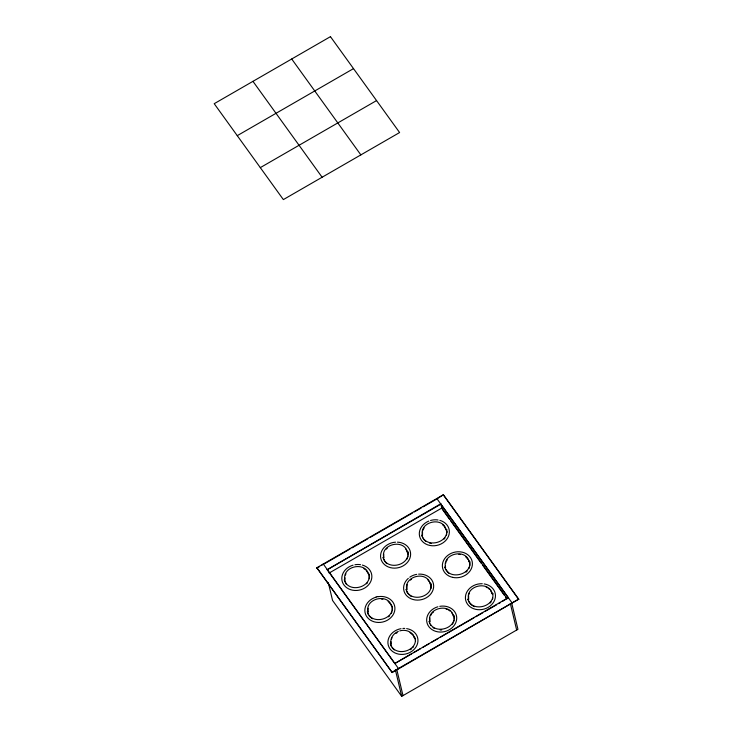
<?xml version="1.0" encoding="UTF-8"?>
<svg xmlns="http://www.w3.org/2000/svg" width="733" height="733" viewBox="0 0 733 733"><rect width="100%" height="100%" fill="white"/><g stroke="black" fill="none" stroke-linecap="round" stroke-linejoin="round"><path stroke-width="1.1" d="M369.249 578.713L369.093 574.012L369.24 574.635M368.067 608.289L367.884 610.891M383.762 553.974L383.771 557.859C380.079 543.941 404.653 538.279 407.392 552.416L407.246 551.802M392.302 610.681L392.137 605.98L392.283 606.594M422.51 531.627L422.52 535.511C418.827 521.584 443.401 515.94 446.14 530.069L444.473 526.569L442.549 524.691M431.05 588.333L430.885 583.624L431.031 584.247M429.859 617.901L429.877 621.795C426.175 607.868 450.749 602.214 453.489 616.352L453.342 615.729M469.798 565.986L469.633 561.276C472.666 574.846 448.404 580.884 444.83 566.994L444.986 567.617M468.607 595.553L468.625 599.447C464.924 585.52 489.507 579.876 492.246 594.005L490.569 590.496M407.997 556.365L407.026 559.032M407.181 584.65L406.824 589.827C403.278 576.605 425.965 570.301 430.06 583.147M446.351 535.365L446.745 534.018M445.563 563.595L445.93 562.303M453.709 621.648L454.094 620.301M492.457 599.301L492.842 597.945M368.497 574.15L368.644 574.764C365.904 560.635 341.331 566.288 345.023 580.206M345.39 575.038L345.939 573.783M391.165 604.872L391.697 606.732C388.93 592.585 364.393 598.256 368.076 612.174L367.929 611.551M422.886 530.335L424.16 527.897M391.33 613.338L391.908 612.028M398.34 631.379C393.392 633.257 389.535 638.782 391.129 644.142L390.973 643.519M391.486 638.965L392.036 637.719M468.662 560.177L469.193 562.037C466.426 547.881 441.889 553.571 445.572 567.479L445.38 566.197M468.827 568.643L469.404 567.333M468.983 594.271L469.532 593.024M446.489 561.057L447.212 559.865M430.784 615.372L431.508 614.181M452.362 624.204L453.122 622.958M366.592 583.798L367.517 582.625M444.088 539.094L445.013 537.93M412.688 647.725L413.614 646.561M490.185 603.03L491.11 601.857M386.3 549.136L387.326 548.119M388.554 616.829L389.635 615.757M466.051 572.134L467.132 571.062M432.397 613.063L433.423 612.046M410.379 580.087L411.543 579.18M410.388 649.75L411.607 648.797M395.838 633.495L397.112 632.707M237.263 135.66L353.508 68.618M260.307 167.628L376.551 100.586M316.83 567.736L443.401 494.729L518.698 599.154L392.21 672.546L316.83 567.736L392.21 672.546M316.922 568.121L319.689 566.527M321.53 565.464L323.28 564.007L398.67 668.817M324.362 563.833L350.062 549.008M352.042 547.872L367.856 538.746M369.826 537.61L412.331 513.091M414.31 511.955L421.228 507.96M423.198 506.824L436.053 499.411M443.401 494.729L437.042 498.843L512.33 603.268M440.881 504.167L327.22 569.724L440.79 503.782L441.99 508.83M329.126 573.041L441.807 508.051L506.741 598.101M411.634 653.799L394.83 663.493L508.4 597.551L502.563 601.353M413.604 652.663L420.522 648.668M422.501 647.532L429.419 643.537M431.398 642.401L438.316 638.406M440.295 637.27L473.894 617.892M475.873 616.746L482.79 612.761M484.77 611.615L496.626 604.78M498.605 603.635L500.584 602.499M392.118 672.152L518.698 599.154M328.329 582.708L332.553 600.455L401.702 696.35L517.947 629.308L511.607 602.691M376.102 596.955L377.871 596.543M399.76 630.893C405.725 628.941 413.623 632.048 414.741 638.7L413.073 635.19L409.985 632.561M440.13 629.986L441.715 629.968M458.858 554.368L460.342 554.514M381.362 599.063L382.846 599.209M429.712 543.226L431.224 543.547M446.085 609.132L447.451 609.599M486.199 587.252L487.482 587.866M473.032 606.026L474.379 606.667M448.733 610.213L449.897 610.965M410.013 595.617L411.24 596.405M363.88 568.634L365.052 569.385M433.066 627.585L434.284 628.373M371.264 617.965L372.492 618.753M465.592 556.649L468.25 559.627M488.645 588.617L489.681 589.497M425.708 541.302L423.683 539.332M448.761 573.27L445.38 568.918M471.814 605.238L469.019 602.114L467.883 598.962L468.03 599.585M385.87 562.724L386.96 563.65M388.096 601.353L390.753 604.322M394.308 649.933L392.292 647.963M427.88 579.885L429.501 581.975M408.922 594.692L407.218 592.493L406.082 589.341L406.238 589.964M366.088 570.265L368.268 573.527M369.24 615.995L370.174 617.039M291.707 58.997L360.856 154.892M252.958 81.345L322.108 177.239M443.492 495.123L518.79 599.539M440.78 504.029L508.592 598.082M442.659 509.756L449.356 519.037M450.694 520.897L481.48 563.604M482.827 565.455L504.249 595.169M505.587 597.019L506.924 598.879M327.11 569.587L394.931 663.64M451.821 612.843L453.113 615.115M405.725 548.916L407.017 551.179M430.271 624.461L431.041 625.606M384.935 561.68L383.038 557.373L383.185 557.996M346.187 584.027L344.29 579.721L344.437 580.344M468.286 600.263C473.28 612.623 495.554 606.209 492.686 593.244L492.833 593.867M422.181 536.327C427.183 548.687 449.457 542.283 446.589 529.318L446.736 529.932M422.923 538.178L421.787 535.026L421.933 535.649M429.538 622.61C434.321 634.43 455.211 629.152 454.139 616.939M406.485 590.642C411.268 602.471 432.158 597.184 431.086 584.971M383.432 558.674C388.096 570.402 408.959 565.409 408.043 553.003M390.79 644.958C395.573 656.786 416.463 651.5 415.391 639.286M391.523 646.808L390.387 643.656L390.533 644.28M367.737 612.99C372.52 624.818 393.41 619.541 392.338 607.318M368.47 614.84L367.334 611.688L367.49 612.312M344.684 581.022C349.467 592.85 370.357 587.573 369.295 575.359M429.914 582.524L430.445 584.384L430.298 583.761M429.685 623.224L429.135 621.309L429.281 621.932M510.315 603.442L516.655 630.05M454.084 616.215L453.938 615.592L454.295 618.927M407.988 552.279L407.841 551.665L408.189 555M415.336 638.562L415.19 637.939L415.547 641.274M396.919 670.099L402.994 695.608M395.362 669.742L401.702 696.35M446.938 531.278L446.938 532.644M390.927 641.558L390.936 642.859M344.831 577.622L344.831 578.933M406.641 628.612A15.146 12.873 -13.4 0 1 414.933 648.476A15.146 12.873 -13.4 0 1 389.929 648.76A15.146 12.873 -13.4 0 1 401.015 628.676M402.893 628.447A15.146 12.873 -13.4 0 1 404.781 628.428M377.962 596.708A15.146 12.873 -13.4 0 1 393.997 613.045A15.146 12.873 -13.4 0 1 368.736 618.872A15.146 12.873 -13.4 0 1 376.111 597.138M362.34 565.07A15.146 12.873 -13.4 0 1 368.442 584.998A15.146 12.873 -13.4 0 1 344.162 585.273A15.146 12.873 -13.4 0 1 353.059 565.17M354.919 564.749A15.146 12.873 -13.4 0 1 360.535 564.685M439.763 606.328A15.146 12.873 -13.4 0 1 455.789 622.665A15.146 12.873 -13.4 0 1 430.537 628.483A15.146 12.873 -13.4 0 1 437.903 606.759M418.598 574.141A15.146 12.873 -13.4 0 1 433.13 589.644A15.146 12.873 -13.4 0 1 410.874 598.714A15.146 12.873 -13.4 0 1 408.318 578.328M409.765 577.192A15.146 12.873 -13.4 0 1 416.711 574.36M397.433 542.145A15.146 12.873 -13.4 0 1 407.951 561.735A15.146 12.873 -13.4 0 1 382.278 562.028A15.146 12.873 -13.4 0 1 395.545 542.173M484.137 583.917A15.146 12.873 -13.4 0 1 491.632 604.67A15.146 12.873 -13.4 0 1 466.353 602.169A15.146 12.873 -13.4 0 1 482.277 583.734M439.837 520.366A15.146 12.873 -13.4 0 1 446.333 539.845A15.146 12.873 -13.4 0 1 422.382 541.421A15.146 12.873 -13.4 0 1 428.759 521.099M430.555 520.476A15.146 12.873 -13.4 0 1 438.032 519.981M330.455 36.65L214.21 103.692L283.359 199.596L399.604 132.545L330.455 36.65M452.472 577.329A15.146 12.873 -13.4 0 0 472.144 561.359A15.146 12.873 -13.4 0 0 447.533 555.587A15.146 12.873 -13.4 0 0 452.472 577.329"/></g></svg>
